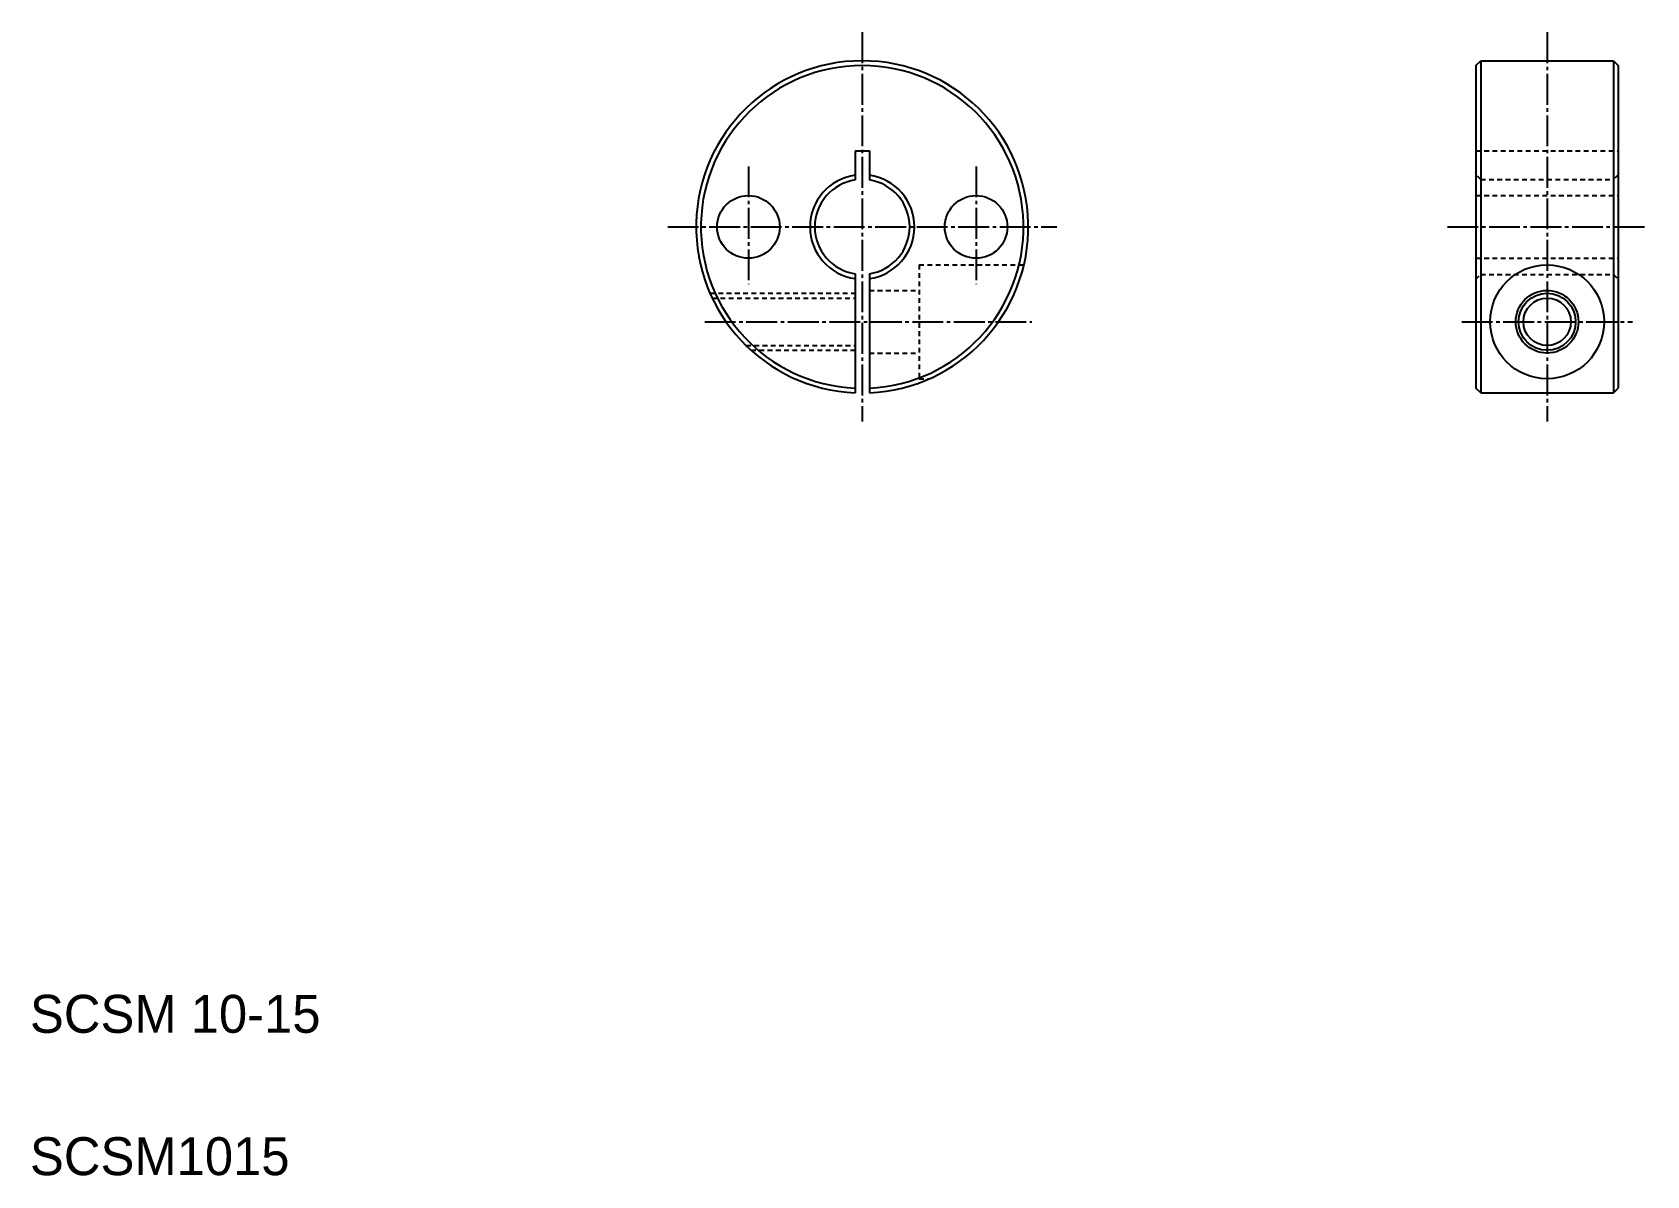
# Model space of a CAD drawing. Extents: x 10 to 180, y 10 to 130.
import ezdxf

# ---------------------------------------------------------------- set-up
doc = ezdxf.new("R2010")
doc.units = 0
doc.header["$LTSCALE"] = 0.25
doc.linetypes.add('CENTER', pattern=[17.5, 13, -1.5, 1.5, -1.5])
doc.linetypes.add('DASHED', pattern=[3.5, 2, -1.5])
doc.layers.get('0').update_dxf_attribs({"linetype": 'CONTINUOUS'})
doc.layers.add('CENTER', color=1, linetype='CENTER')

msp = doc.modelspace()

# ---------------------------------------------------------------- linework, layer by layer
at = {"color": 7, "linetype": 'CONTINUOUS'}
for p, q in [((162.39, 126.92), (162.89, 127.42)), ((162.39, 126.92), (162.39, 92.92)), ((162.89, 127.42), (162.89, 92.42)), ((162.89, 127.42), (176.89, 127.42)), ((176.89, 127.42), (176.89, 92.42)), ((176.89, 127.42), (177.39, 126.92)), ((177.39, 126.92), (177.39, 92.92)), ((96.96, 117.92), (96.96, 114.87)), ((96.96, 117.92), (98.46, 117.92)), ((98.46, 117.92), (98.46, 114.87)), ((96.96, 104.98), (96.96, 92.44)), ((98.46, 104.98), (98.46, 92.44)), ((162.89, 92.42), (162.39, 92.92)), ((162.89, 92.42), (176.89, 92.42)), ((176.89, 92.42), (177.39, 92.92))]:
    msp.add_line(p, q, dxfattribs=at)
at = {"color": 3, "linetype": 'DASHED'}
for p, q in [((162.39, 117.92), (177.39, 117.92)), ((162.89, 114.92), (162.39, 115.42)), ((162.89, 114.92), (176.89, 114.92)), ((177.39, 115.42), (176.89, 114.92)), ((162.39, 113.22), (177.39, 113.22)), ((103.71, 105.92), (103.71, 93.92)), ((103.71, 105.92), (114.74, 105.92)), ((162.39, 106.62), (177.39, 106.62)), ((162.39, 104.42), (162.89, 104.92)), ((162.89, 104.92), (176.89, 104.92)), ((176.89, 104.92), (177.39, 104.42)), ((81.67, 102.92), (96.96, 102.92)), ((81.9, 102.42), (96.96, 102.42)), ((98.46, 103.22), (103.71, 103.22)), ((85.46, 97.42), (96.96, 97.42)), ((85.99, 96.92), (96.96, 96.92)), ((98.46, 96.62), (103.71, 96.62)), ((103.71, 93.92), (104.8, 93.92))]:
    msp.add_line(p, q, dxfattribs=at)
for p, q in [((103.71, 102.92), (103.71, 102.92)), ((103.71, 99.92), (103.71, 99.92))]:
    msp.add_line(p, q)
at = {"color": 7, "linetype": 'CONTINUOUS'}
for centre, radius in [((85.71, 109.92), 3.3), ((109.71, 109.92), 3.3), ((169.89, 99.92), 3.3), ((169.89, 99.92), 2.5)]:
    msp.add_circle(centre, radius, dxfattribs=at)
msp.add_circle((169.89, 99.92), 6)
at = {"color": 3, "linetype": 'CONTINUOUS'}
msp.add_circle((169.89, 99.92), 3, dxfattribs=at)
at = {"color": 7, "linetype": 'CONTINUOUS'}
for radius, start, end in [(17.5, 272.4563, 267.5437), (17, 272.5286, 267.4714), (5.5, 97.8375, 262.1625), (5, 98.6269, 261.3731), (5.5, 0, 82.1625), (5, 0, 81.3731), (5.5, 277.8375, 0), (5, 278.6269, 0)]:
    msp.add_arc((97.71, 109.92), radius, start, end, dxfattribs=at)
at = {"layer": 'CENTER', "color": 1, "linetype": 'CENTER'}
for p, q in [((97.71, 130.42), (97.71, 89.42)), ((169.89, 130.42), (169.89, 89.42)), ((85.71, 116.3), (85.71, 103.88)), ((109.71, 116.3), (109.71, 103.88)), ((77.21, 109.92), (118.21, 109.92)), ((159.39, 109.92), (180.39, 109.92)), ((81.12, 99.92), (115.6, 99.92)), ((160.89, 99.92), (178.89, 99.92))]:
    msp.add_line(p, q, dxfattribs=at)

# ---------------------------------------------------------------- texts
for s, p in [('SCSM 10-15', (10, 25)), ('SCSM1015', (10, 10))]:
    msp.add_text(s, height=4).set_placement(p)

doc.saveas('drawing.dxf')
